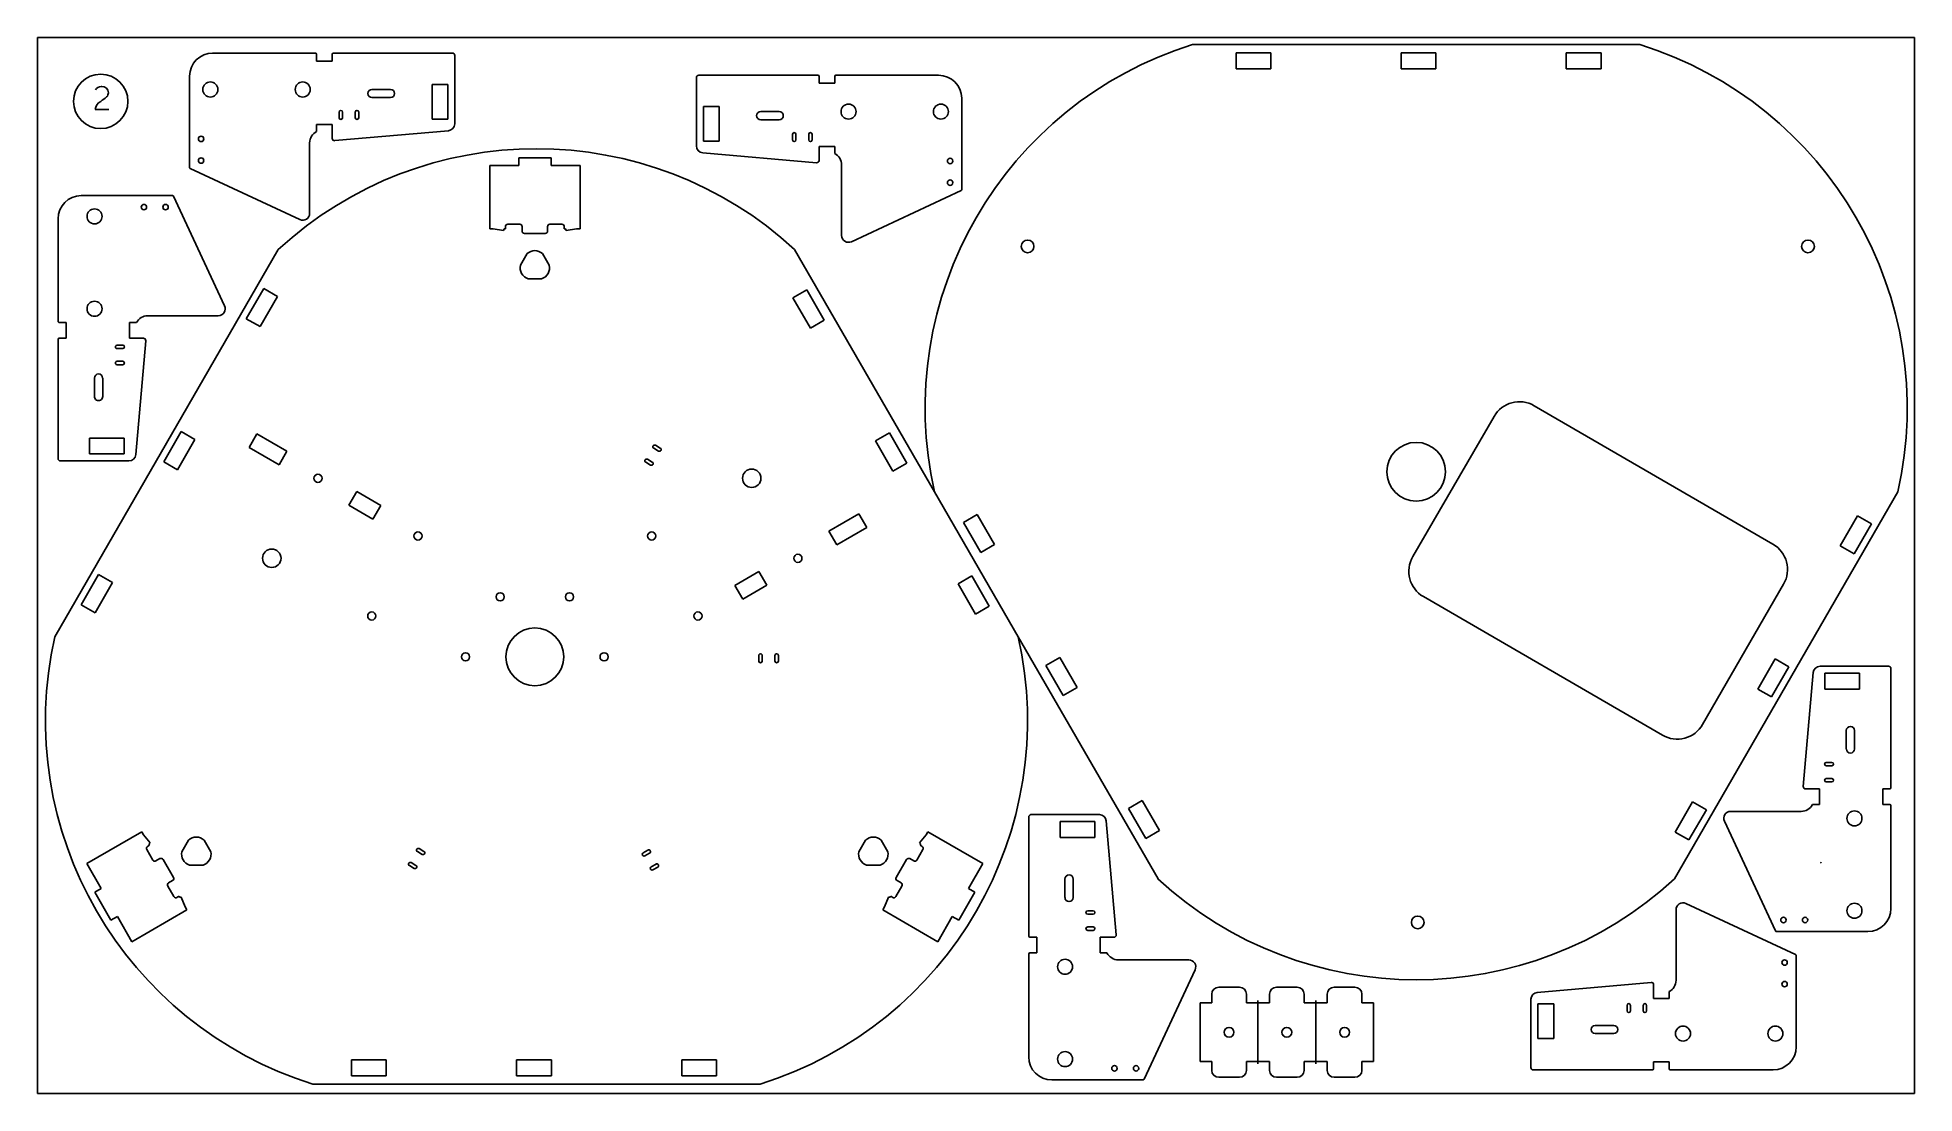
# Model space of a CAD drawing. Header units: inches. Extents: x 87 to 900, y 1110 to 1567.
import ezdxf

# ---------------------------------------------------------------- set-up
doc = ezdxf.new("R2010")
doc.units = ezdxf.units.IN
doc.header["$MEASUREMENT"] = 0
doc.linetypes.add('Continuous2', pattern=[0])
doc.layers.add('68351 TABLE', color=1, linetype='Continuous')

msp = doc.modelspace()

# ---------------------------------------------------------------- linework, layer by layer
at = {"color": 1, "linetype": 'Continuous2', "lineweight": -3, "true_color": 0xff0000}
for p, q in [((152.75, 1550.51), (152.75, 1511.01)), ((487.11, 1540.94), (487.11, 1501.44)), ((153.04, 1510.56), (200.49, 1488.44)), ((105.84, 1498.82), (145.34, 1498.82)), ((145.8, 1498.53), (167.92, 1451.09)), ((486.83, 1500.99), (439.38, 1478.86)), ((839.54, 1180.46), (817.41, 1227.9)), ((848.19, 1170.2), (800.74, 1192.32)), ((879.49, 1180.17), (839.99, 1180.17)), ((566.08, 1116.2), (588.2, 1163.65)), ((848.48, 1130.24), (848.48, 1169.74)), ((526.13, 1115.91), (565.63, 1115.91))]:
    msp.add_line(p, q, dxfattribs=at)
at = {"color": 2, "linetype": 'Continuous2', "lineweight": -3, "true_color": 0xffff00}
msp.add_circle((683.93, 1379.26), 12.7, dxfattribs=at)
at = {"color": 1, "linetype": 'Continuous2', "lineweight": -3, "true_color": 0xff0000}
for centre, radius, start, end in [((201.75, 1491.15), 3, 245, 0), ((438.11, 1481.58), 3, 180, 295), ((165.2, 1449.82), 3, 269.99347, 24.99347), ((820.13, 1229.17), 3, 90, 205), ((799.48, 1189.6), 3, 65, 180), ((585.48, 1164.91), 3, 335, 90), ((847.98, 1169.74), 0.5, 0, 65), ((565.63, 1116.41), 0.5, 270, 335)]:
    msp.add_arc(centre, radius, start, end, dxfattribs=at)
at = {"layer": '68351 TABLE', "color": 2, "linetype": 'Continuous2', "lineweight": -3, "true_color": 0xffff00}
for p, q in [((86.91, 1110.06), (86.91, 1567.26)), ((86.91, 1567.26), (899.71, 1567.26)), ((899.71, 1567.26), (899.71, 1110.06)), ((899.71, 1110.06), (86.91, 1110.06))]:
    msp.add_line(p, q, dxfattribs=at)
at = {"layer": '68351 TABLE', "color": 1, "linetype": 'Continuous2', "lineweight": -3, "true_color": 0xff0000}
for p, q in [((587.12, 1564.26), (780.75, 1564.26)), ((162.75, 1560.51), (207.25, 1560.51)), ((207.75, 1557.01), (207.75, 1560.01)), ((214.51, 1557.01), (207.75, 1557.01)), ((214.51, 1560.01), (214.51, 1557.01)), ((215.01, 1560.51), (266.61, 1560.51)), ((267.61, 1559.51), (267.61, 1529.91)), ((372.26, 1549.94), (372.26, 1520.33)), ((424.85, 1550.94), (373.26, 1550.94)), ((425.35, 1550.44), (425.35, 1547.44)), ((425.35, 1547.44), (432.11, 1547.44)), ((432.11, 1547.44), (432.11, 1550.44)), ((477.11, 1550.94), (432.61, 1550.94)), ((207.75, 1526.61), (207.75, 1529.61)), ((207.75, 1529.61), (214.51, 1529.61)), ((214.51, 1529.61), (214.51, 1523.6)), ((204.75, 1491.15), (204.75, 1521.68)), ((215.6, 1522.61), (264.87, 1526.92)), ((432.11, 1520.04), (425.35, 1520.04)), ((425.35, 1520.04), (425.35, 1514.03)), ((432.11, 1517.04), (432.11, 1520.04)), ((424.27, 1513.04), (374.99, 1517.35)), ((435.11, 1481.58), (435.11, 1512.11)), ((95.84, 1488.82), (95.84, 1444.32)), ((94.35, 1307.77), (191.16, 1475.45)), ((414.78, 1475.45), (475.31, 1370.6)), ((165.2, 1446.82), (134.67, 1446.82)), ((99.34, 1443.82), (96.34, 1443.82)), ((99.34, 1437.06), (99.34, 1443.82)), ((129.74, 1443.82), (126.74, 1443.82)), ((126.74, 1443.82), (126.74, 1437.06)), ((95.84, 1436.56), (95.84, 1384.96)), ((96.34, 1437.06), (99.34, 1437.06)), ((126.74, 1437.06), (132.75, 1437.06)), ((133.75, 1435.97), (129.44, 1386.7)), ((96.84, 1383.96), (126.45, 1383.96)), ((475.31, 1370.6), (511.59, 1307.77)), ((892.56, 1370.6), (795.74, 1202.92)), ((572.13, 1202.92), (511.59, 1307.77)), ((888.49, 1295.03), (858.88, 1295.03)), ((889.49, 1242.43), (889.49, 1294.03)), ((851.58, 1243.02), (855.9, 1292.29)), ((858.59, 1241.93), (852.58, 1241.93)), ((858.59, 1235.17), (858.59, 1241.93)), ((888.99, 1241.93), (885.99, 1241.93)), ((885.99, 1241.93), (885.99, 1235.17)), ((516.13, 1178.17), (516.13, 1229.77)), ((517.13, 1230.77), (546.73, 1230.77)), ((554.03, 1178.76), (549.72, 1228.03)), ((820.13, 1232.17), (850.66, 1232.17)), ((855.59, 1235.17), (858.59, 1235.17)), ((885.99, 1235.17), (888.99, 1235.17)), ((889.49, 1190.17), (889.49, 1234.67)), ((796.48, 1189.6), (796.48, 1159.07)), ((516.63, 1177.67), (519.63, 1177.67)), ((519.63, 1170.91), (516.63, 1170.91)), ((519.63, 1177.67), (519.63, 1170.91)), ((547.03, 1170.91), (547.03, 1177.67)), ((547.03, 1177.67), (553.04, 1177.67)), ((550.03, 1170.91), (547.03, 1170.91)), ((516.13, 1125.91), (516.13, 1170.41)), ((585.48, 1167.91), (554.96, 1167.91)), ((598.42, 1156.05), (607.42, 1156.05)), ((623.42, 1156.05), (632.42, 1156.05)), ((648.42, 1156.05), (657.42, 1156.05)), ((785.63, 1158.15), (736.36, 1153.84)), ((786.72, 1151.14), (786.72, 1157.15)), ((590.42, 1149.25), (595.42, 1149.25)), ((590.42, 1149.25), (590.42, 1123.85)), ((595.42, 1149.25), (595.42, 1153.05)), ((610.42, 1153.05), (610.42, 1149.25)), ((615.42, 1149.25), (610.42, 1149.25)), ((615.42, 1149.25), (620.42, 1149.25)), ((620.42, 1149.25), (620.42, 1153.05)), ((635.42, 1153.05), (635.42, 1149.25)), ((640.42, 1149.25), (635.42, 1149.25)), ((640.42, 1149.25), (645.42, 1149.25)), ((645.42, 1149.25), (645.42, 1153.05)), ((660.42, 1153.05), (660.42, 1149.25)), ((665.42, 1149.25), (660.42, 1149.25)), ((665.42, 1123.85), (665.42, 1149.25)), ((733.62, 1121.24), (733.62, 1150.85)), ((793.48, 1151.14), (786.72, 1151.14)), ((793.48, 1154.14), (793.48, 1151.14)), ((590.42, 1123.85), (595.42, 1123.85)), ((595.42, 1120.05), (595.42, 1123.85)), ((610.42, 1123.85), (610.42, 1120.05)), ((615.42, 1123.85), (610.42, 1123.85)), ((615.42, 1123.85), (620.42, 1123.85)), ((620.42, 1120.05), (620.42, 1123.85)), ((635.42, 1123.85), (635.42, 1120.05)), ((640.42, 1123.85), (635.42, 1123.85)), ((640.42, 1123.85), (645.42, 1123.85)), ((645.42, 1120.05), (645.42, 1123.85)), ((660.42, 1123.85), (660.42, 1120.05)), ((665.42, 1123.85), (660.42, 1123.85)), ((786.72, 1120.74), (786.72, 1123.74)), ((786.72, 1123.74), (793.48, 1123.74)), ((793.48, 1123.74), (793.48, 1120.74)), ((399.78, 1114.11), (206.16, 1114.11)), ((607.42, 1117.05), (598.42, 1117.05)), ((632.42, 1117.05), (623.42, 1117.05)), ((657.42, 1117.05), (648.42, 1117.05)), ((786.22, 1120.24), (734.62, 1120.24)), ((838.48, 1120.24), (793.98, 1120.24))]:
    msp.add_line(p, q, dxfattribs=at)
at = {"layer": '68351 TABLE', "color": 5, "linetype": 'Continuous2', "lineweight": -3, "true_color": 0x0000ff}
for p, q in [((621.01, 1560.68), (605.95, 1560.68)), ((605.95, 1560.68), (605.95, 1553.77)), ((621.01, 1553.77), (621.01, 1560.68)), ((692.51, 1560.68), (677.45, 1560.68)), ((677.45, 1560.68), (677.45, 1553.77)), ((692.51, 1553.77), (692.51, 1560.68)), ((764.01, 1560.68), (748.95, 1560.68)), ((748.95, 1560.68), (748.95, 1553.77)), ((764.01, 1553.77), (764.01, 1560.68)), ((605.95, 1553.77), (621.01, 1553.77)), ((677.45, 1553.77), (692.51, 1553.77)), ((748.95, 1553.77), (764.01, 1553.77)), ((231.75, 1544.79), (239.75, 1544.79)), ((257.75, 1546.93), (257.75, 1531.93)), ((257.75, 1546.93), (264.61, 1546.93)), ((264.61, 1546.93), (264.61, 1531.93)), ((239.75, 1541.24), (231.75, 1541.24)), ((382.11, 1537.36), (375.26, 1537.36)), ((375.26, 1537.36), (375.26, 1522.36)), ((382.11, 1537.36), (382.11, 1522.36)), ((217.5, 1532.56), (217.5, 1534.96)), ((219, 1534.96), (219, 1532.56)), ((224.5, 1532.56), (224.5, 1534.96)), ((226, 1534.96), (226, 1532.56)), ((257.75, 1531.93), (264.61, 1531.93)), ((408.11, 1535.21), (400.11, 1535.21)), ((400.11, 1531.66), (408.11, 1531.66)), ((382.11, 1522.36), (375.26, 1522.36)), ((413.86, 1525.39), (413.86, 1522.99)), ((415.36, 1522.99), (415.36, 1525.39)), ((420.86, 1525.39), (420.86, 1522.99)), ((422.36, 1522.99), (422.36, 1525.39)), ((282.71, 1511.91), (295.27, 1511.91)), ((282.71, 1484.41), (282.71, 1511.91)), ((309.27, 1515.16), (295.27, 1515.16)), ((295.27, 1515.16), (295.27, 1511.91)), ((309.27, 1511.91), (309.27, 1515.16)), ((309.27, 1511.91), (321.83, 1511.91)), ((321.83, 1484.41), (321.83, 1511.91)), ((284.21, 1484.41), (282.71, 1484.41)), ((284.21, 1484.41), (288.75, 1483.71)), ((288.75, 1483.71), (289.02, 1484.41)), ((289.52, 1484.41), (289.02, 1484.41)), ((289.52, 1485.41), (289.52, 1484.41)), ((290.52, 1486.41), (295.77, 1486.41)), ((296.77, 1485.41), (296.77, 1483.41)), ((297.77, 1482.41), (306.77, 1482.41)), ((307.77, 1483.41), (307.77, 1485.41)), ((308.77, 1486.41), (314.02, 1486.41)), ((315.02, 1485.41), (315.02, 1484.41)), ((315.02, 1484.41), (315.52, 1484.41)), ((315.79, 1483.71), (315.52, 1484.41)), ((320.33, 1484.41), (315.79, 1483.71)), ((320.33, 1484.41), (321.83, 1484.41)), ((296.01, 1468.65), (298.92, 1473.68)), ((305.62, 1473.68), (308.53, 1468.65)), ((184.84, 1458.57), (177.31, 1445.53)), ((183.3, 1442.07), (190.83, 1455.11)), ((190.83, 1455.11), (184.84, 1458.57)), ((305.17, 1462.84), (299.37, 1462.84)), ((420.05, 1457.96), (414.06, 1454.5)), ((427.58, 1444.92), (420.05, 1457.96)), ((414.06, 1454.5), (421.59, 1441.46)), ((177.31, 1445.53), (183.3, 1442.07)), ((421.59, 1441.46), (427.58, 1444.92)), ((123.79, 1434.07), (121.39, 1434.07)), ((121.39, 1432.57), (123.79, 1432.57)), ((123.79, 1427.07), (121.39, 1427.07)), ((121.39, 1425.57), (123.79, 1425.57)), ((111.57, 1419.82), (111.57, 1411.82)), ((115.12, 1411.82), (115.12, 1419.82)), ((735.02, 1407.84), (838.41, 1347.88)), ((717.66, 1403.23), (682.46, 1342.54)), ((109.43, 1393.82), (124.43, 1393.82)), ((109.43, 1393.82), (109.43, 1386.96)), ((124.43, 1393.82), (124.43, 1386.96)), ((149.09, 1396.65), (141.56, 1383.6)), ((147.55, 1380.15), (155.08, 1393.19)), ((155.08, 1393.19), (149.09, 1396.65)), ((181.92, 1395.65), (178.49, 1389.71)), ((194.91, 1388.15), (181.92, 1395.65)), ((356.6, 1389.53), (354.52, 1390.73)), ((455.8, 1396.04), (449.81, 1392.58)), ((449.81, 1392.58), (457.34, 1379.54)), ((463.33, 1383), (455.8, 1396.04)), ((109.43, 1386.96), (124.43, 1386.96)), ((141.56, 1383.6), (147.55, 1380.15)), ((178.49, 1389.71), (191.48, 1382.21)), ((191.48, 1382.21), (194.91, 1388.15)), ((350.27, 1383.37), (352.35, 1382.17)), ((353.1, 1383.47), (351.02, 1384.67)), ((353.77, 1389.43), (355.85, 1388.23)), ((457.34, 1379.54), (463.33, 1383)), ((225.22, 1370.65), (221.79, 1364.71)), ((235.61, 1364.65), (225.22, 1370.65)), ((221.79, 1364.71), (232.18, 1358.71)), ((232.18, 1358.71), (235.61, 1364.65)), ((442.62, 1361.01), (429.63, 1353.51)), ((446.05, 1355.07), (442.62, 1361.01)), ((493.82, 1360.75), (487.83, 1357.29)), ((501.35, 1347.71), (493.82, 1360.75)), ((875.1, 1360.15), (867.57, 1347.1)), ((881.09, 1356.69), (875.1, 1360.15)), ((429.63, 1353.51), (433.06, 1347.57)), ((433.06, 1347.57), (446.05, 1355.07)), ((487.83, 1357.29), (495.36, 1344.25)), ((873.56, 1343.65), (881.09, 1356.69)), ((495.36, 1344.25), (501.35, 1347.71)), ((867.57, 1347.1), (873.56, 1343.65)), ((113.34, 1334.73), (105.81, 1321.68)), ((119.33, 1331.27), (113.34, 1334.73)), ((399.32, 1336.01), (388.93, 1330.01)), ((402.75, 1330.07), (399.32, 1336.01)), ((491.55, 1334.12), (485.56, 1330.66)), ((499.08, 1321.08), (491.55, 1334.12)), ((111.8, 1318.22), (119.33, 1331.27)), ((388.93, 1330.01), (392.36, 1324.07)), ((392.36, 1324.07), (402.75, 1330.07)), ((485.56, 1330.66), (493.09, 1317.62)), ((687.08, 1325.18), (790.59, 1265.15)), ((843.04, 1330.55), (807.96, 1269.79)), ((105.81, 1321.68), (111.8, 1318.22)), ((493.09, 1317.62), (499.08, 1321.08)), ((399.24, 1299.67), (399.24, 1297.27)), ((400.74, 1297.27), (400.74, 1299.67)), ((406.24, 1299.67), (406.24, 1297.27)), ((407.74, 1297.27), (407.74, 1299.67)), ((529.57, 1298.83), (523.58, 1295.37)), ((523.58, 1295.37), (531.11, 1282.33)), ((537.1, 1285.79), (529.57, 1298.83)), ((839.35, 1298.23), (831.82, 1285.18)), ((837.81, 1281.72), (845.34, 1294.77)), ((845.34, 1294.77), (839.35, 1298.23)), ((531.11, 1282.33), (537.1, 1285.79)), ((831.82, 1285.18), (837.81, 1281.72)), ((860.91, 1285.17), (860.91, 1292.03)), ((875.91, 1292.03), (860.91, 1292.03)), ((875.91, 1285.17), (860.91, 1285.17)), ((875.91, 1285.17), (875.91, 1292.03)), ((870.21, 1267.17), (870.21, 1259.17)), ((873.76, 1259.17), (873.76, 1267.17)), ((863.94, 1253.42), (861.54, 1253.42)), ((861.54, 1251.92), (863.94, 1251.92)), ((863.94, 1246.42), (861.54, 1246.42)), ((861.54, 1244.92), (863.94, 1244.92)), ((565.32, 1236.91), (559.33, 1233.45)), ((572.85, 1223.87), (565.32, 1236.91)), ((803.6, 1236.3), (796.07, 1223.26)), ((809.59, 1232.85), (803.6, 1236.3)), ((529.71, 1220.91), (529.71, 1227.77)), ((529.71, 1227.77), (544.71, 1227.77)), ((544.71, 1220.91), (544.71, 1227.77)), ((559.33, 1233.45), (566.86, 1220.41)), ((802.06, 1219.8), (809.59, 1232.85)), ((132.02, 1223.4), (108.2, 1209.65)), ((132.77, 1222.1), (132.02, 1223.4)), ((132.77, 1222.1), (135.64, 1218.52)), ((149.41, 1214.73), (152.32, 1219.76)), ((159.03, 1219.76), (161.93, 1214.73)), ((442.61, 1214.73), (445.51, 1219.76)), ((452.22, 1219.76), (455.13, 1214.73)), ((471.77, 1222.1), (468.9, 1218.52)), ((471.77, 1222.1), (472.52, 1223.4)), ((472.52, 1223.4), (496.34, 1209.65)), ((529.71, 1220.91), (544.71, 1220.91)), ((566.86, 1220.41), (572.85, 1223.87)), ((796.07, 1223.26), (802.06, 1219.8)), ((136.81, 1211.09), (134.19, 1215.64)), ((134.55, 1217), (135.42, 1217.5)), ((135.64, 1218.52), (135.17, 1217.94)), ((135.42, 1217.5), (135.17, 1217.94)), ((139.91, 1211.72), (138.18, 1210.72)), ((145.78, 1203.56), (141.28, 1211.36)), ((251.44, 1214.75), (253.52, 1213.55)), ((254.27, 1214.85), (252.19, 1216.05)), ((351.24, 1215.41), (349.16, 1214.21)), ((349.91, 1212.91), (351.99, 1214.11)), ((463.26, 1211.36), (458.76, 1203.56)), ((466.36, 1210.72), (464.63, 1211.72)), ((470.35, 1215.64), (467.73, 1211.09)), ((468.9, 1218.52), (469.37, 1217.94)), ((469.12, 1217.5), (469.37, 1217.94)), ((469.99, 1217), (469.12, 1217.5)), ((114.48, 1198.77), (108.2, 1209.65)), ((158.58, 1208.92), (152.77, 1208.92)), ((247.94, 1208.69), (250.02, 1207.49)), ((250.77, 1208.79), (248.69, 1209.99)), ((354.74, 1209.35), (352.66, 1208.15)), ((353.41, 1206.85), (355.49, 1208.05)), ((451.77, 1208.92), (445.96, 1208.92)), ((496.34, 1209.65), (490.06, 1198.77)), ((114.48, 1198.77), (111.67, 1197.15)), ((111.67, 1197.15), (118.67, 1185.02)), ((145.94, 1195.28), (143.31, 1199.83)), ((143.68, 1201.2), (145.41, 1202.2)), ((147.3, 1194.92), (148.17, 1195.42)), ((148.17, 1195.42), (148.42, 1194.99)), ((149.16, 1195.11), (148.42, 1194.99)), ((150.83, 1190.82), (149.16, 1195.11)), ((453.71, 1190.82), (455.38, 1195.11)), ((455.38, 1195.11), (456.12, 1194.99)), ((456.37, 1195.42), (456.12, 1194.99)), ((457.24, 1194.92), (456.37, 1195.42)), ((461.23, 1199.83), (458.6, 1195.28)), ((459.13, 1202.2), (460.86, 1201.2)), ((485.87, 1185.02), (492.87, 1197.15)), ((492.87, 1197.15), (490.06, 1198.77)), ((531.85, 1194.91), (531.85, 1202.91)), ((535.4, 1202.91), (535.4, 1194.91)), ((151.58, 1189.52), (127.76, 1175.77)), ((150.83, 1190.82), (151.58, 1189.52)), ((453.71, 1190.82), (452.96, 1189.52)), ((452.96, 1189.52), (476.78, 1175.77)), ((541.68, 1189.16), (544.08, 1189.16)), ((544.08, 1187.66), (541.68, 1187.66)), ((118.67, 1185.02), (121.48, 1186.65)), ((127.76, 1175.77), (121.48, 1186.65)), ((483.06, 1186.65), (476.78, 1175.77)), ((483.06, 1186.65), (485.87, 1185.02)), ((541.68, 1182.16), (544.08, 1182.16)), ((544.08, 1180.66), (541.68, 1180.66)), ((615.42, 1150.25), (615.42, 1122.85)), ((640.42, 1150.25), (640.42, 1122.85)), ((743.48, 1148.83), (736.62, 1148.83)), ((736.62, 1133.83), (736.62, 1148.83)), ((743.48, 1133.83), (743.48, 1148.83)), ((775.23, 1145.79), (775.23, 1148.19)), ((776.73, 1148.19), (776.73, 1145.79)), ((782.23, 1145.79), (782.23, 1148.19)), ((783.73, 1148.19), (783.73, 1145.79)), ((761.48, 1139.52), (769.48, 1139.52)), ((743.48, 1133.83), (736.62, 1133.83)), ((769.48, 1135.97), (761.48, 1135.97)), ((237.95, 1124.6), (222.89, 1124.6)), ((222.89, 1124.6), (222.89, 1117.69)), ((237.95, 1117.69), (237.95, 1124.6)), ((309.45, 1124.6), (294.39, 1124.6)), ((294.39, 1124.6), (294.39, 1117.69)), ((309.45, 1117.69), (309.45, 1124.6)), ((380.95, 1124.6), (365.89, 1124.6)), ((365.89, 1124.6), (365.89, 1117.69)), ((380.95, 1117.69), (380.95, 1124.6)), ((222.89, 1117.69), (237.95, 1117.69)), ((294.39, 1117.69), (309.45, 1117.69)), ((365.89, 1117.69), (380.95, 1117.69))]:
    msp.add_line(p, q, dxfattribs=at)
at = {"layer": '68351 TABLE', "color": 3, "linetype": 'Continuous2', "lineweight": -3, "true_color": 0x00ff00}
for p, q in [((114.51, 1546.07), (114.73, 1546.07)), ((117.8, 1536.07), (111.82, 1536.07))]:
    msp.add_line(p, q, dxfattribs=at)
msp.add_circle((114.28, 1539.63), 11.79, dxfattribs=at)
at = {"layer": '68351 TABLE', "color": 5, "linetype": 'Continuous2', "lineweight": -3, "true_color": 0x0000ff}
for centre, radius in [((161.75, 1544.76), 3.25), ((201.75, 1544.76), 3.25), ((438.11, 1535.19), 3.25), ((478.11, 1535.19), 3.25), ((157.75, 1523.36), 1.18), ((157.75, 1514.01), 1.18), ((482.11, 1513.79), 1.18), ((482.11, 1504.44), 1.18), ((111.59, 1489.82), 3.25), ((132.99, 1493.82), 1.18), ((142.34, 1493.82), 1.18), ((515.66, 1476.82), 2.75), ((853.61, 1476.82), 2.75), ((111.59, 1449.82), 3.25), ((208.35, 1376.43), 1.77), ((396.19, 1376.43), 4), ((251.65, 1351.43), 1.78), ((352.89, 1351.43), 1.77), ((188.35, 1341.79), 4), ((416.19, 1341.79), 1.77), ((287.27, 1325.09), 1.78), ((317.27, 1325.09), 1.77), ((231.65, 1316.79), 1.77), ((372.89, 1316.79), 1.78), ((302.27, 1299.11), 12.5), ((272.27, 1299.11), 1.77), ((332.27, 1299.11), 1.78), ((873.74, 1229.17), 3.25), ((684.63, 1184.14), 2.75), ((873.74, 1189.17), 3.25), ((842.99, 1185.17), 1.18), ((852.34, 1185.17), 1.18), ((531.88, 1164.91), 3.25), ((843.48, 1166.74), 1.18), ((843.48, 1157.4), 1.18), ((602.92, 1136.55), 2.12), ((627.92, 1136.55), 2.12), ((652.92, 1136.55), 2.12), ((799.48, 1135.99), 3.25), ((839.48, 1135.99), 3.25), ((531.88, 1124.91), 3.25), ((553.28, 1120.91), 1.18), ((562.63, 1120.91), 1.18)]:
    msp.add_circle(centre, radius, dxfattribs=at)
at = {"layer": '68351 TABLE', "color": 1, "linetype": 'Continuous2', "lineweight": -3, "true_color": 0xff0000}
for centre, radius, start, end in [((636.3, 1406.76), 165, 107.34144, 192.65856), ((731.57, 1406.76), 165, 347.34144, 72.65856), ((162.75, 1550.51), 10, 90, 180), ((207.25, 1560.01), 0.5, 360, 90), ((215.01, 1560.01), 0.5, 90, 180), ((266.61, 1559.51), 1, 360, 90), ((373.26, 1549.94), 1, 90, 180), ((424.85, 1550.44), 0.5, 360, 90), ((432.61, 1550.44), 0.5, 90, 180), ((477.11, 1540.94), 10, 0, 90), ((264.61, 1529.91), 3, 275, 0), ((210.3, 1521.68), 5.55, 117.36002, 180), ((215.51, 1523.6), 1, 180, 275), ((375.26, 1520.33), 3, 180, 265), ((302.97, 1354.11), 165, 47.34144, 132.65856), ((424.35, 1514.03), 1, 265, 0), ((429.56, 1512.11), 5.55, 360, 62.63998), ((153.25, 1511.01), 0.5, 179.99991, 244.99996), ((105.84, 1488.82), 10, 89.99348, 179.99347), ((145.34, 1498.32), 0.5, 24.99351, 89.99356), ((486.61, 1501.44), 0.5, 295.00004, 0.00009), ((134.67, 1441.27), 5.55, 89.99347, 152.63345), ((96.34, 1444.32), 0.5, 179.99347, 269.99347), ((96.34, 1436.56), 0.5, 89.99347, 179.99347), ((132.75, 1436.06), 1, 354.99347, 89.99347), ((96.84, 1384.96), 1, 179.99347, 269.99347), ((126.45, 1386.96), 3, 269.99347, 354.99347), ((255.34, 1271.61), 165, 167.34144, 252.65856), ((350.6, 1271.61), 165, 287.34144, 12.65856), ((858.88, 1292.03), 3, 90, 175), ((888.49, 1294.03), 1, 360, 90), ((852.58, 1242.93), 1, 175, 270), ((888.99, 1242.43), 0.5, 270, 360), ((517.13, 1229.77), 1, 90, 180), ((546.73, 1227.77), 3, 5, 90), ((850.66, 1237.72), 5.55, 270, 332.63998), ((888.99, 1234.67), 0.5, 360, 90), ((858.75, 1209.82), 0.5, 359.99991, 64.99996), ((683.93, 1324.26), 165, 227.34144, 312.65856), ((879.49, 1190.17), 10, 270, 360), ((553.04, 1178.67), 1, 270, 5), ((839.99, 1180.67), 0.5, 205.00004, 270.00009), ((516.63, 1178.17), 0.5, 180, 270), ((516.63, 1170.41), 0.5, 90, 180), ((554.96, 1173.47), 5.55, 207.36002, 270), ((598.42, 1153.05), 3, 90, 180), ((607.42, 1153.05), 3, 0, 90), ((623.42, 1153.05), 3, 90, 180), ((632.42, 1153.05), 3, 0, 90), ((648.42, 1153.05), 3, 90, 180), ((657.42, 1153.05), 3, 0, 90), ((785.72, 1157.15), 1, 0, 95), ((790.92, 1159.07), 5.55, 297.36002, 360), ((736.62, 1150.85), 3, 95, 180), ((838.48, 1130.24), 10, 270, 360), ((526.13, 1125.91), 10, 180, 270), ((598.42, 1120.05), 3, 180, 270), ((607.42, 1120.05), 3, 270, 0), ((623.42, 1120.05), 3, 180, 270), ((632.42, 1120.05), 3, 270, 0), ((648.42, 1120.05), 3, 180, 270), ((657.42, 1120.05), 3, 270, 360), ((734.62, 1121.24), 1, 180, 270), ((786.22, 1120.74), 0.5, 270, 360), ((793.98, 1120.74), 0.5, 180, 270)]:
    msp.add_arc(centre, radius, start, end, dxfattribs=at)
at = {"layer": '68351 TABLE', "color": 3, "linetype": 'Continuous2', "lineweight": -3, "true_color": 0x00ff00}
for centre, radius, start, end in [((114.51, 1543.21), 2.86, 90, 150), ((114.73, 1543.21), 2.86, 2.57598, 90), ((116.6, 1535.4), 4.82, 118.7445, 172.04499), ((101.4, 1559.56), 23.73, 302.86892, 310.61461), ((114.73, 1543.47), 2.86, 317.7751, 357.42418)]:
    msp.add_arc(centre, radius, start, end, dxfattribs=at)
at = {"layer": '68351 TABLE', "color": 5, "linetype": 'Continuous2', "lineweight": -3, "true_color": 0x0000ff}
for centre, radius, start, end in [((231.75, 1543.01), 1.77, 90, 270), ((239.75, 1543.01), 1.78, 270, 90), ((218.25, 1534.96), 0.75, 360, 180), ((218.25, 1532.56), 0.75, 180, 0), ((225.25, 1534.96), 0.75, 360, 180), ((225.25, 1532.56), 0.75, 180, 360), ((400.11, 1533.44), 1.78, 90, 270), ((408.11, 1533.44), 1.77, 270, 90), ((414.61, 1525.39), 0.75, 0, 180), ((414.61, 1522.99), 0.75, 180, 360), ((421.61, 1525.39), 0.75, 360, 180), ((421.61, 1522.99), 0.75, 180, 360), ((290.52, 1485.41), 1, 90, 180), ((295.77, 1485.41), 1, 360, 90), ((297.77, 1483.41), 1, 180, 270), ((306.77, 1483.41), 1, 270, 0), ((308.77, 1485.41), 1, 90, 180), ((314.02, 1485.41), 1, 360, 90), ((302.27, 1470.04), 4.95, 47.34144, 132.65856), ((300.84, 1467.56), 4.95, 167.34144, 252.65856), ((303.7, 1467.56), 4.95, 287.34144, 12.65856), ((121.39, 1433.32), 0.75, 89.99347, 269.99347), ((123.79, 1433.32), 0.75, 269.99347, 89.99347), ((121.39, 1426.32), 0.75, 89.99347, 269.99347), ((123.79, 1426.32), 0.75, 269.99347, 89.99347), ((113.34, 1419.82), 1.77, 359.99347, 179.99347), ((113.34, 1411.82), 1.78, 179.99347, 359.99347), ((728.65, 1396.86), 12.7, 59.88945, 149.88945), ((354.15, 1390.08), 0.75, 60, 240), ((350.65, 1384.02), 0.75, 60, 240), ((352.73, 1382.82), 0.75, 240, 60), ((356.23, 1388.88), 0.75, 240, 60), ((693.45, 1336.16), 12.7, 149.88945, 239.88945), ((832.04, 1336.9), 12.7, 330, 59.88945), ((399.99, 1299.67), 0.75, 0, 180), ((399.99, 1297.27), 0.75, 180, 0), ((406.99, 1299.67), 0.75, 0, 180), ((406.99, 1297.27), 0.75, 180, 360), ((796.96, 1276.14), 12.7, 239.88945, 330), ((871.99, 1267.17), 1.78, 360, 180), ((861.54, 1252.67), 0.75, 90, 270), ((863.94, 1252.67), 0.75, 270, 90), ((871.99, 1259.17), 1.77, 180, 0), ((861.54, 1245.67), 0.75, 90, 270), ((863.94, 1245.67), 0.75, 270, 90), ((155.67, 1216.12), 4.95, 47.34144, 132.65856), ((448.87, 1216.12), 4.95, 47.34144, 132.65856), ((135.05, 1216.14), 1, 120, 210), ((137.68, 1211.59), 1, 210, 300), ((140.41, 1210.86), 1, 30, 120), ((154.24, 1213.65), 4.95, 167.34144, 252.65856), ((157.1, 1213.65), 4.95, 287.34144, 12.65856), ((251.81, 1215.4), 0.75, 60, 240), ((253.89, 1214.2), 0.75, 240, 60), ((349.53, 1213.56), 0.75, 120, 300), ((351.61, 1214.76), 0.75, 300, 120), ((447.44, 1213.65), 4.95, 167.34144, 252.65856), ((450.3, 1213.65), 4.95, 287.34144, 12.65856), ((464.13, 1210.86), 1, 60, 150), ((466.86, 1211.59), 1, 240, 330), ((469.49, 1216.14), 1, 330, 60), ((144.91, 1203.06), 1, 300, 30), ((248.31, 1209.34), 0.75, 60, 240), ((250.39, 1208.14), 0.75, 240, 60), ((353.03, 1207.5), 0.75, 120, 300), ((355.11, 1208.7), 0.75, 300, 120), ((459.63, 1203.06), 1, 150, 240), ((533.63, 1202.91), 1.78, 0, 180), ((144.18, 1200.33), 1, 120, 210), ((146.8, 1195.78), 1, 210, 300), ((457.74, 1195.78), 1, 240, 330), ((460.36, 1200.33), 1, 330, 60), ((533.63, 1194.91), 1.77, 180, 360), ((541.68, 1188.41), 0.75, 90, 270), ((544.08, 1188.41), 0.75, 270, 90), ((541.68, 1181.41), 0.75, 90, 270), ((544.08, 1181.41), 0.75, 270, 90), ((775.98, 1148.19), 0.75, 0, 180), ((782.98, 1148.19), 0.75, 360, 180), ((761.48, 1137.74), 1.78, 90, 270), ((769.48, 1137.74), 1.77, 270, 90), ((775.98, 1145.79), 0.75, 180, 0), ((782.98, 1145.79), 0.75, 180, 0)]:
    msp.add_arc(centre, radius, start, end, dxfattribs=at)

doc.saveas('drawing.dxf')
